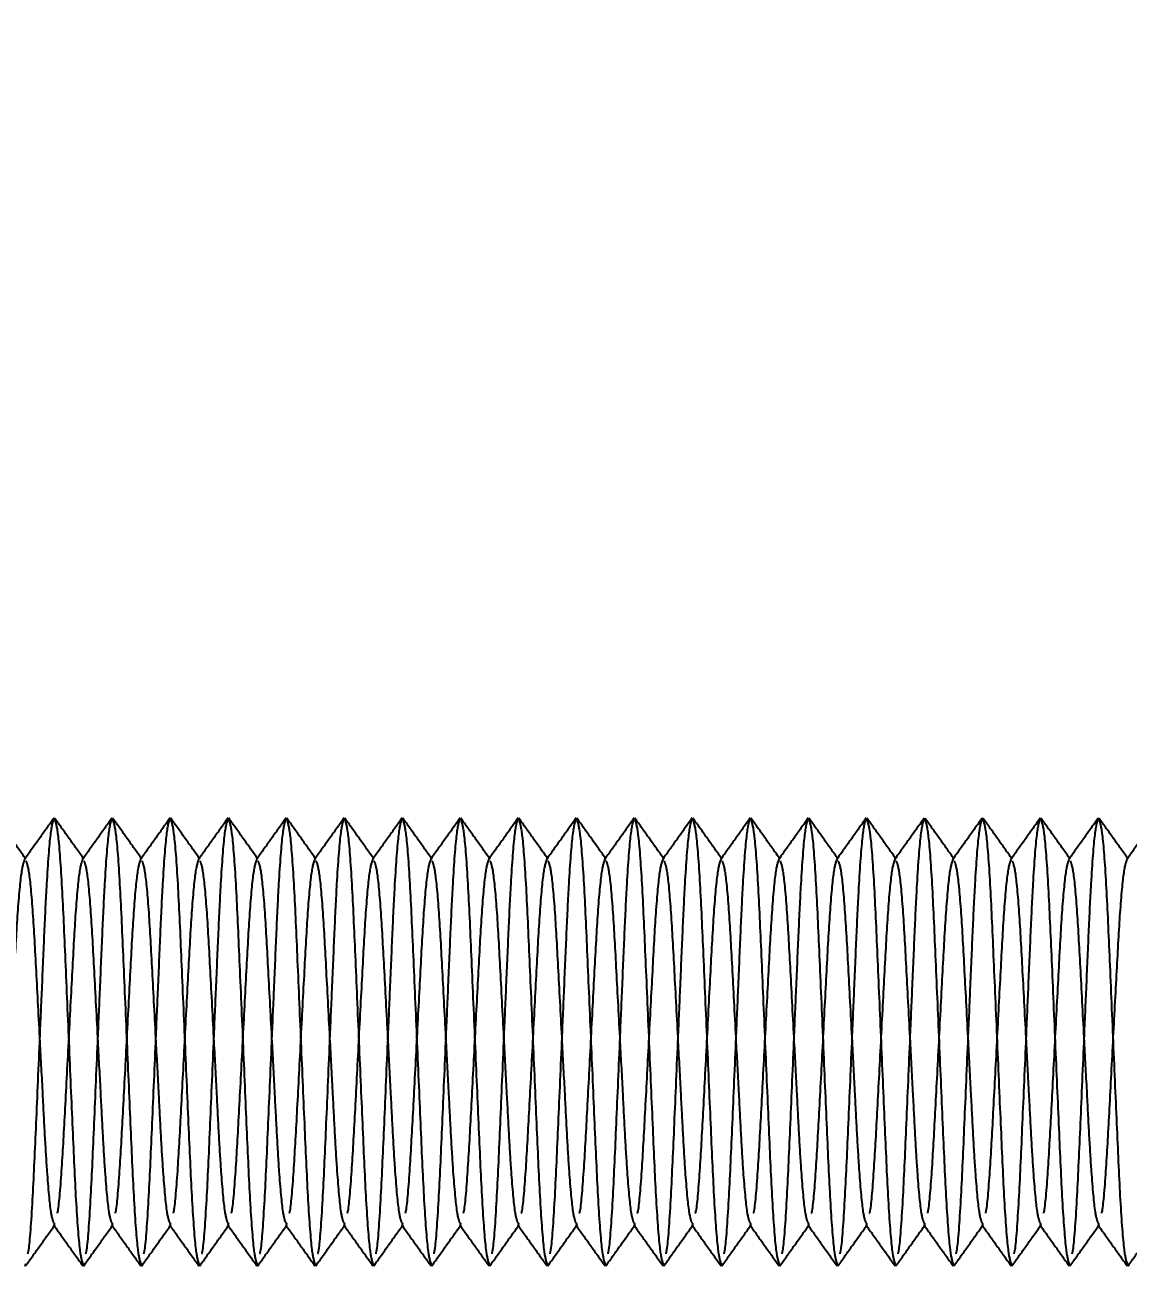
# Model space of a CAD drawing. Header units: metres. Extents: x 0 to 21025, y 0 to 14850.
# Drawn here: x 2882.08 to 2920.12, y 6325.14 to 6367.93 of the extents above; entities that cross this region are included whole.
import ezdxf

# ---------------------------------------------------------------- set-up
doc = ezdxf.new("R2010")
doc.units = ezdxf.units.M
doc.header["$LTSCALE"] = 25
doc.linetypes.add('HIDDEN2', pattern=[4.7625, 3.175, -1.5875])
doc.layers.add('18_COTAS', color=7, linetype='Continuous')
doc.layers.add('ST1', color=7, linetype='HIDDEN2')
doc.styles.add('ROMANS', font='ROMANS.SHX')
doc.dimstyles.new('25___1-25', dxfattribs={"dimscale": 25, "dimtxt": 2.5, "dimasz": 2, "dimexe": 1.5, "dimexo": 1, "dimgap": 0.5, "dimtad": 1, "dimzin": 12, "dimtxsty": 'ROMANS', "dimcen": 0, "dimclrd": 256, "dimclre": 256, "dimclrt": 3, "dimazin": 3, "dimtfac": 1, "dimtmove": 0, "dimatfit": 0, "dimfxl": 1, "dimlwd": -1, "dimlwe": -1, "dimarcsym": 0})

# ---------------------------------------------------------------- blocks, each defined once
blk = doc.blocks.new('*D49')
at = {"layer": '18_COTAS', "transparency": 16777216}
for p, q in [((2751.773, 6357.865), (2751.773, 7037.945)), ((5720.748, 6357.865), (5720.748, 7037.945)), ((2801.773, 7000.445), (5670.748, 7000.445))]:
    blk.add_line(p, q, dxfattribs=at)
for points in [[(2801.773, 7008.778), (2801.773, 6992.112), (2751.773, 7000.445)], [(5670.748, 7008.778), (5670.748, 6992.112), (5720.748, 7000.445)]]:
    blk.add_solid(points, dxfattribs=at)
at = {"layer": 'Defpoints', "color": 0, "transparency": 16777216}
for p in [(5720.748, 7000.445), (2751.773, 6332.865), (5720.748, 6332.865)]:
    blk.add_point(p, dxfattribs=at)
at = {"layer": '18_COTAS', "color": 3, "transparency": 16777216, "insert": (4236.26, 7050.147), "char_height": 62.5, "attachment_point": 5, "style": 'ROMANS'}
blk.add_mtext('2968,98', dxfattribs=at)

msp = doc.modelspace()

# ---------------------------------------------------------------- linework, layer by layer
at = {"layer": 'ST1'}
for p, q in [((2883.099, 6326.544), (2883.119, 6326.623)), ((2885.099, 6326.544), (2885.119, 6326.623)), ((2887.099, 6326.544), (2887.119, 6326.623)), ((2889.099, 6326.544), (2889.119, 6326.623)), ((2891.099, 6326.544), (2891.119, 6326.623)), ((2893.099, 6326.544), (2893.119, 6326.623)), ((2895.099, 6326.544), (2895.119, 6326.623)), ((2897.099, 6326.544), (2897.119, 6326.623)), ((2899.099, 6326.544), (2899.119, 6326.623)), ((2901.099, 6326.544), (2901.119, 6326.623)), ((2903.099, 6326.544), (2903.119, 6326.623)), ((2905.099, 6326.544), (2905.119, 6326.623)), ((2907.099, 6326.544), (2907.119, 6326.623)), ((2909.099, 6326.544), (2909.119, 6326.623)), ((2911.099, 6326.544), (2911.119, 6326.623)), ((2913.099, 6326.544), (2913.119, 6326.623)), ((2915.099, 6326.544), (2915.119, 6326.623)), ((2917.099, 6326.544), (2917.119, 6326.623)), ((2919.099, 6326.544), (2919.119, 6326.623)), ((2882.099, 6325.138), (2882.117, 6325.226)), ((2884.099, 6325.138), (2884.117, 6325.226)), ((2886.099, 6325.138), (2886.117, 6325.226)), ((2888.099, 6325.138), (2888.117, 6325.226)), ((2890.099, 6325.138), (2890.117, 6325.226)), ((2892.099, 6325.138), (2892.117, 6325.226)), ((2894.099, 6325.138), (2894.117, 6325.226)), ((2896.099, 6325.138), (2896.117, 6325.226)), ((2898.099, 6325.138), (2898.117, 6325.226)), ((2900.099, 6325.138), (2900.117, 6325.226)), ((2902.099, 6325.138), (2902.117, 6325.226)), ((2904.099, 6325.138), (2904.117, 6325.226)), ((2906.099, 6325.138), (2906.117, 6325.226)), ((2908.099, 6325.138), (2908.117, 6325.226)), ((2910.099, 6325.138), (2910.117, 6325.226)), ((2912.099, 6325.138), (2912.117, 6325.226)), ((2914.099, 6325.138), (2914.117, 6325.226)), ((2916.099, 6325.138), (2916.117, 6325.226)), ((2918.099, 6325.138), (2918.117, 6325.226)), ((2920.099, 6325.138), (2920.117, 6325.226))]:
    msp.add_line(p, q, dxfattribs=at)
for points, knots in [([(2882.118, 6339.173), (2881.951, 6339.408), (2881.616, 6339.877), (2881.282, 6340.347), (2881.115, 6340.581)], [0, 0, 0, 0, 0.499937, 1, 1, 1, 1]), ([(2883.089, 6340.588), (2882.922, 6340.354), (2882.588, 6339.884), (2882.253, 6339.415), (2882.086, 6339.181)], [0, 0, 0, 0, 0.500035, 1, 1, 1, 1]), ([(2882.19, 6325.569), (2882.2, 6325.61), (2882.252, 6325.815), (2882.356, 6327.312), (2882.468, 6329.816), (2882.581, 6332.465), (2882.682, 6334.789), (2882.762, 6336.684), (2882.855, 6338.626), (2882.978, 6340.247), (2883.059, 6340.479), (2883.099, 6340.593)], [0, 0, 0, 0, 0.035067, 0.175217, 0.309833, 0.448769, 0.532422, 0.628103, 0.72328, 0.863429, 1, 1, 1, 1]), ([(2884.118, 6339.173), (2883.951, 6339.408), (2883.616, 6339.877), (2883.282, 6340.347), (2883.115, 6340.581)], [0, 0, 0, 0, 0.499937, 1, 1, 1, 1]), ([(2883.116, 6340.511), (2883.15, 6340.408), (2883.226, 6340.181), (2883.356, 6338.455), (2883.468, 6335.903), (2883.599, 6332.865), (2883.729, 6329.827), (2883.842, 6327.276), (2883.972, 6325.551), (2884.047, 6325.325), (2884.081, 6325.222)], [0, 0, 0, 0, 0.110571, 0.242596, 0.369408, 0.50029, 0.631172, 0.757984, 0.890008, 1, 1, 1, 1]), ([(2885.089, 6340.588), (2884.922, 6340.354), (2884.588, 6339.884), (2884.253, 6339.415), (2884.086, 6339.181)], [0, 0, 0, 0, 0.5000352, 1, 1, 1, 1]), ([(2884.19, 6325.569), (2884.2, 6325.61), (2884.252, 6325.815), (2884.356, 6327.312), (2884.468, 6329.816), (2884.581, 6332.465), (2884.682, 6334.789), (2884.762, 6336.684), (2884.855, 6338.626), (2884.978, 6340.247), (2885.059, 6340.479), (2885.099, 6340.593)], [0, 0, 0, 0, 0.035067, 0.175217, 0.309833, 0.448769, 0.532422, 0.628103, 0.72328, 0.863429, 1, 1, 1, 1]), ([(2886.118, 6339.173), (2885.951, 6339.408), (2885.616, 6339.877), (2885.282, 6340.347), (2885.115, 6340.581)], [0, 0, 0, 0, 0.499937, 1, 1, 1, 1]), ([(2885.116, 6340.511), (2885.15, 6340.408), (2885.226, 6340.181), (2885.356, 6338.455), (2885.468, 6335.903), (2885.599, 6332.865), (2885.729, 6329.827), (2885.842, 6327.276), (2885.972, 6325.551), (2886.047, 6325.325), (2886.081, 6325.222)], [0, 0, 0, 0, 0.110571, 0.242596, 0.369408, 0.50029, 0.631172, 0.757984, 0.890008, 1, 1, 1, 1]), ([(2887.089, 6340.588), (2886.922, 6340.354), (2886.588, 6339.884), (2886.253, 6339.415), (2886.086, 6339.181)], [0, 0, 0, 0, 0.5000352, 1, 1, 1, 1]), ([(2886.19, 6325.569), (2886.2, 6325.61), (2886.252, 6325.815), (2886.356, 6327.312), (2886.468, 6329.816), (2886.581, 6332.465), (2886.682, 6334.789), (2886.762, 6336.684), (2886.855, 6338.626), (2886.978, 6340.247), (2887.059, 6340.479), (2887.099, 6340.593)], [0, 0, 0, 0, 0.035067, 0.175217, 0.309833, 0.448769, 0.532422, 0.628103, 0.72328, 0.863429, 1, 1, 1, 1]), ([(2888.118, 6339.173), (2887.951, 6339.408), (2887.616, 6339.877), (2887.282, 6340.347), (2887.115, 6340.581)], [0, 0, 0, 0, 0.499937, 1, 1, 1, 1]), ([(2887.116, 6340.511), (2887.15, 6340.408), (2887.226, 6340.181), (2887.356, 6338.455), (2887.468, 6335.903), (2887.599, 6332.865), (2887.729, 6329.827), (2887.842, 6327.276), (2887.972, 6325.551), (2888.047, 6325.325), (2888.081, 6325.222)], [0, 0, 0, 0, 0.110571, 0.242596, 0.369408, 0.50029, 0.631172, 0.757984, 0.890008, 1, 1, 1, 1]), ([(2889.089, 6340.588), (2888.922, 6340.354), (2888.588, 6339.884), (2888.253, 6339.415), (2888.086, 6339.181)], [0, 0, 0, 0, 0.500035, 1, 1, 1, 1]), ([(2888.19, 6325.569), (2888.2, 6325.61), (2888.252, 6325.815), (2888.356, 6327.312), (2888.468, 6329.816), (2888.581, 6332.465), (2888.682, 6334.789), (2888.762, 6336.684), (2888.855, 6338.626), (2888.978, 6340.247), (2889.059, 6340.479), (2889.099, 6340.593)], [0, 0, 0, 0, 0.035067, 0.175217, 0.309833, 0.448769, 0.532422, 0.628103, 0.72328, 0.863429, 1, 1, 1, 1]), ([(2890.118, 6339.173), (2889.951, 6339.408), (2889.616, 6339.877), (2889.282, 6340.347), (2889.115, 6340.581)], [0, 0, 0, 0, 0.499937, 1, 1, 1, 1]), ([(2889.116, 6340.511), (2889.15, 6340.408), (2889.226, 6340.181), (2889.356, 6338.455), (2889.468, 6335.903), (2889.599, 6332.865), (2889.729, 6329.827), (2889.842, 6327.276), (2889.972, 6325.551), (2890.047, 6325.325), (2890.081, 6325.222)], [0, 0, 0, 0, 0.110571, 0.242596, 0.369408, 0.50029, 0.631172, 0.757984, 0.890008, 1, 1, 1, 1]), ([(2891.089, 6340.588), (2890.922, 6340.354), (2890.588, 6339.884), (2890.253, 6339.415), (2890.086, 6339.181)], [0, 0, 0, 0, 0.5000352, 1, 1, 1, 1]), ([(2890.19, 6325.569), (2890.2, 6325.61), (2890.252, 6325.815), (2890.356, 6327.312), (2890.468, 6329.816), (2890.581, 6332.465), (2890.682, 6334.789), (2890.762, 6336.684), (2890.855, 6338.626), (2890.978, 6340.247), (2891.059, 6340.479), (2891.099, 6340.593)], [0, 0, 0, 0, 0.035067, 0.175217, 0.309833, 0.448769, 0.532422, 0.628103, 0.72328, 0.863429, 1, 1, 1, 1]), ([(2892.118, 6339.173), (2891.951, 6339.408), (2891.616, 6339.877), (2891.282, 6340.347), (2891.115, 6340.581)], [0, 0, 0, 0, 0.499937, 1, 1, 1, 1]), ([(2891.116, 6340.511), (2891.15, 6340.408), (2891.226, 6340.181), (2891.356, 6338.455), (2891.468, 6335.903), (2891.599, 6332.865), (2891.729, 6329.827), (2891.842, 6327.276), (2891.972, 6325.551), (2892.047, 6325.325), (2892.081, 6325.222)], [0, 0, 0, 0, 0.110571, 0.242596, 0.369408, 0.50029, 0.631172, 0.757984, 0.890008, 1, 1, 1, 1]), ([(2893.089, 6340.588), (2892.922, 6340.354), (2892.588, 6339.884), (2892.253, 6339.415), (2892.086, 6339.181)], [0, 0, 0, 0, 0.500035, 1, 1, 1, 1]), ([(2892.19, 6325.569), (2892.2, 6325.61), (2892.252, 6325.815), (2892.356, 6327.312), (2892.468, 6329.816), (2892.581, 6332.465), (2892.682, 6334.789), (2892.762, 6336.684), (2892.855, 6338.626), (2892.978, 6340.247), (2893.059, 6340.479), (2893.099, 6340.593)], [0, 0, 0, 0, 0.035067, 0.175217, 0.309833, 0.448769, 0.532422, 0.628103, 0.72328, 0.863429, 1, 1, 1, 1]), ([(2894.118, 6339.173), (2893.951, 6339.408), (2893.616, 6339.877), (2893.282, 6340.347), (2893.115, 6340.581)], [0, 0, 0, 0, 0.499937, 1, 1, 1, 1]), ([(2893.116, 6340.511), (2893.15, 6340.408), (2893.226, 6340.181), (2893.356, 6338.455), (2893.468, 6335.903), (2893.599, 6332.865), (2893.729, 6329.827), (2893.842, 6327.276), (2893.972, 6325.551), (2894.047, 6325.325), (2894.081, 6325.222)], [0, 0, 0, 0, 0.110571, 0.242596, 0.369408, 0.50029, 0.631172, 0.757984, 0.890008, 1, 1, 1, 1]), ([(2895.089, 6340.588), (2894.922, 6340.354), (2894.588, 6339.884), (2894.253, 6339.415), (2894.086, 6339.181)], [0, 0, 0, 0, 0.500035, 1, 1, 1, 1]), ([(2894.19, 6325.569), (2894.2, 6325.61), (2894.252, 6325.815), (2894.356, 6327.312), (2894.468, 6329.816), (2894.581, 6332.465), (2894.682, 6334.789), (2894.762, 6336.684), (2894.855, 6338.626), (2894.978, 6340.247), (2895.059, 6340.479), (2895.099, 6340.593)], [0, 0, 0, 0, 0.035067, 0.175217, 0.309833, 0.448769, 0.532422, 0.628103, 0.72328, 0.863429, 1, 1, 1, 1]), ([(2896.118, 6339.173), (2895.951, 6339.408), (2895.616, 6339.877), (2895.282, 6340.347), (2895.115, 6340.581)], [0, 0, 0, 0, 0.499937, 1, 1, 1, 1]), ([(2895.116, 6340.511), (2895.15, 6340.408), (2895.226, 6340.181), (2895.356, 6338.455), (2895.468, 6335.903), (2895.599, 6332.865), (2895.729, 6329.827), (2895.842, 6327.276), (2895.972, 6325.551), (2896.047, 6325.325), (2896.081, 6325.222)], [0, 0, 0, 0, 0.110571, 0.242596, 0.369408, 0.50029, 0.631172, 0.757984, 0.890008, 1, 1, 1, 1]), ([(2897.089, 6340.588), (2896.922, 6340.354), (2896.588, 6339.884), (2896.253, 6339.415), (2896.086, 6339.181)], [0, 0, 0, 0, 0.5000352, 1, 1, 1, 1]), ([(2896.19, 6325.569), (2896.2, 6325.61), (2896.252, 6325.815), (2896.356, 6327.312), (2896.468, 6329.816), (2896.581, 6332.465), (2896.682, 6334.789), (2896.762, 6336.684), (2896.855, 6338.626), (2896.978, 6340.247), (2897.059, 6340.479), (2897.099, 6340.593)], [0, 0, 0, 0, 0.035067, 0.175217, 0.309833, 0.448769, 0.532422, 0.628103, 0.72328, 0.863429, 1, 1, 1, 1]), ([(2898.118, 6339.173), (2897.951, 6339.408), (2897.616, 6339.877), (2897.282, 6340.347), (2897.115, 6340.581)], [0, 0, 0, 0, 0.4999369, 1, 1, 1, 1]), ([(2897.116, 6340.511), (2897.15, 6340.408), (2897.226, 6340.181), (2897.356, 6338.455), (2897.468, 6335.903), (2897.599, 6332.865), (2897.729, 6329.827), (2897.842, 6327.276), (2897.972, 6325.551), (2898.047, 6325.325), (2898.081, 6325.222)], [0, 0, 0, 0, 0.110571, 0.242596, 0.369408, 0.50029, 0.631172, 0.757984, 0.890008, 1, 1, 1, 1]), ([(2899.089, 6340.588), (2898.922, 6340.354), (2898.588, 6339.884), (2898.253, 6339.415), (2898.086, 6339.181)], [0, 0, 0, 0, 0.500035, 1, 1, 1, 1]), ([(2898.19, 6325.569), (2898.2, 6325.61), (2898.252, 6325.815), (2898.356, 6327.312), (2898.468, 6329.816), (2898.581, 6332.465), (2898.682, 6334.789), (2898.762, 6336.684), (2898.855, 6338.626), (2898.978, 6340.247), (2899.059, 6340.479), (2899.099, 6340.593)], [0, 0, 0, 0, 0.035067, 0.175217, 0.309833, 0.448769, 0.532422, 0.628103, 0.72328, 0.863429, 1, 1, 1, 1]), ([(2900.118, 6339.173), (2899.951, 6339.408), (2899.616, 6339.877), (2899.282, 6340.347), (2899.115, 6340.581)], [0, 0, 0, 0, 0.499937, 1, 1, 1, 1]), ([(2899.116, 6340.511), (2899.15, 6340.408), (2899.226, 6340.181), (2899.356, 6338.455), (2899.468, 6335.903), (2899.599, 6332.865), (2899.729, 6329.827), (2899.842, 6327.276), (2899.972, 6325.551), (2900.047, 6325.325), (2900.081, 6325.222)], [0, 0, 0, 0, 0.110571, 0.242596, 0.369408, 0.50029, 0.631172, 0.757984, 0.890008, 1, 1, 1, 1]), ([(2901.089, 6340.588), (2900.922, 6340.354), (2900.588, 6339.884), (2900.253, 6339.415), (2900.086, 6339.181)], [0, 0, 0, 0, 0.500035, 1, 1, 1, 1]), ([(2900.19, 6325.569), (2900.2, 6325.61), (2900.252, 6325.815), (2900.356, 6327.312), (2900.468, 6329.816), (2900.581, 6332.465), (2900.682, 6334.789), (2900.762, 6336.684), (2900.855, 6338.626), (2900.978, 6340.247), (2901.059, 6340.479), (2901.099, 6340.593)], [0, 0, 0, 0, 0.035067, 0.175217, 0.309833, 0.448769, 0.532422, 0.628103, 0.72328, 0.863429, 1, 1, 1, 1]), ([(2902.118, 6339.173), (2901.951, 6339.408), (2901.616, 6339.877), (2901.282, 6340.347), (2901.115, 6340.581)], [0, 0, 0, 0, 0.4999369, 1, 1, 1, 1]), ([(2901.116, 6340.511), (2901.15, 6340.408), (2901.226, 6340.181), (2901.356, 6338.455), (2901.468, 6335.903), (2901.599, 6332.865), (2901.729, 6329.827), (2901.842, 6327.276), (2901.972, 6325.551), (2902.047, 6325.325), (2902.081, 6325.222)], [0, 0, 0, 0, 0.110571, 0.242596, 0.369408, 0.50029, 0.631172, 0.757984, 0.890008, 1, 1, 1, 1]), ([(2903.089, 6340.588), (2902.922, 6340.354), (2902.588, 6339.884), (2902.253, 6339.415), (2902.086, 6339.181)], [0, 0, 0, 0, 0.5000352, 1, 1, 1, 1]), ([(2902.19, 6325.569), (2902.2, 6325.61), (2902.252, 6325.815), (2902.356, 6327.312), (2902.468, 6329.816), (2902.581, 6332.465), (2902.682, 6334.789), (2902.762, 6336.684), (2902.855, 6338.626), (2902.978, 6340.247), (2903.059, 6340.479), (2903.099, 6340.593)], [0, 0, 0, 0, 0.035067, 0.175217, 0.309833, 0.448769, 0.532422, 0.628103, 0.72328, 0.863429, 1, 1, 1, 1]), ([(2904.118, 6339.173), (2903.951, 6339.408), (2903.616, 6339.877), (2903.282, 6340.347), (2903.115, 6340.581)], [0, 0, 0, 0, 0.499937, 1, 1, 1, 1]), ([(2903.116, 6340.511), (2903.15, 6340.408), (2903.226, 6340.181), (2903.356, 6338.455), (2903.468, 6335.903), (2903.599, 6332.865), (2903.729, 6329.827), (2903.842, 6327.276), (2903.972, 6325.551), (2904.047, 6325.325), (2904.081, 6325.222)], [0, 0, 0, 0, 0.110571, 0.242596, 0.369408, 0.50029, 0.631172, 0.757984, 0.890008, 1, 1, 1, 1]), ([(2905.089, 6340.588), (2904.922, 6340.354), (2904.588, 6339.884), (2904.253, 6339.415), (2904.086, 6339.181)], [0, 0, 0, 0, 0.500035, 1, 1, 1, 1]), ([(2904.19, 6325.569), (2904.2, 6325.61), (2904.252, 6325.815), (2904.356, 6327.312), (2904.468, 6329.816), (2904.581, 6332.465), (2904.682, 6334.789), (2904.762, 6336.684), (2904.855, 6338.626), (2904.978, 6340.247), (2905.059, 6340.479), (2905.099, 6340.593)], [0, 0, 0, 0, 0.035067, 0.175217, 0.309833, 0.448769, 0.532422, 0.628103, 0.72328, 0.863429, 1, 1, 1, 1]), ([(2906.118, 6339.173), (2905.951, 6339.408), (2905.616, 6339.877), (2905.282, 6340.347), (2905.115, 6340.581)], [0, 0, 0, 0, 0.4999369, 1, 1, 1, 1]), ([(2905.116, 6340.511), (2905.15, 6340.408), (2905.226, 6340.181), (2905.356, 6338.455), (2905.468, 6335.903), (2905.599, 6332.865), (2905.729, 6329.827), (2905.842, 6327.276), (2905.972, 6325.551), (2906.047, 6325.325), (2906.081, 6325.222)], [0, 0, 0, 0, 0.110571, 0.242596, 0.369408, 0.50029, 0.631172, 0.757984, 0.890008, 1, 1, 1, 1]), ([(2907.089, 6340.588), (2906.922, 6340.354), (2906.588, 6339.884), (2906.253, 6339.415), (2906.086, 6339.181)], [0, 0, 0, 0, 0.500035, 1, 1, 1, 1]), ([(2906.19, 6325.569), (2906.2, 6325.61), (2906.252, 6325.815), (2906.356, 6327.312), (2906.468, 6329.816), (2906.581, 6332.465), (2906.682, 6334.789), (2906.762, 6336.684), (2906.855, 6338.626), (2906.978, 6340.247), (2907.059, 6340.479), (2907.099, 6340.593)], [0, 0, 0, 0, 0.035067, 0.175217, 0.309833, 0.448769, 0.532422, 0.628103, 0.72328, 0.863429, 1, 1, 1, 1]), ([(2908.118, 6339.173), (2907.951, 6339.408), (2907.616, 6339.877), (2907.282, 6340.347), (2907.115, 6340.581)], [0, 0, 0, 0, 0.499937, 1, 1, 1, 1]), ([(2907.116, 6340.511), (2907.15, 6340.408), (2907.226, 6340.181), (2907.356, 6338.455), (2907.468, 6335.903), (2907.599, 6332.865), (2907.729, 6329.827), (2907.842, 6327.276), (2907.972, 6325.551), (2908.047, 6325.325), (2908.081, 6325.222)], [0, 0, 0, 0, 0.110571, 0.242596, 0.369408, 0.50029, 0.631172, 0.757984, 0.890008, 1, 1, 1, 1]), ([(2909.089, 6340.588), (2908.922, 6340.354), (2908.588, 6339.884), (2908.253, 6339.415), (2908.086, 6339.181)], [0, 0, 0, 0, 0.500035, 1, 1, 1, 1]), ([(2908.19, 6325.569), (2908.2, 6325.61), (2908.252, 6325.815), (2908.356, 6327.312), (2908.468, 6329.816), (2908.581, 6332.465), (2908.682, 6334.789), (2908.762, 6336.684), (2908.855, 6338.626), (2908.978, 6340.247), (2909.059, 6340.479), (2909.099, 6340.593)], [0, 0, 0, 0, 0.035067, 0.175217, 0.309833, 0.448769, 0.532422, 0.628103, 0.72328, 0.863429, 1, 1, 1, 1]), ([(2910.118, 6339.173), (2909.951, 6339.408), (2909.616, 6339.877), (2909.282, 6340.347), (2909.115, 6340.581)], [0, 0, 0, 0, 0.499937, 1, 1, 1, 1]), ([(2909.116, 6340.511), (2909.15, 6340.408), (2909.226, 6340.181), (2909.356, 6338.455), (2909.468, 6335.903), (2909.599, 6332.865), (2909.729, 6329.827), (2909.842, 6327.276), (2909.972, 6325.551), (2910.047, 6325.325), (2910.081, 6325.222)], [0, 0, 0, 0, 0.110571, 0.242596, 0.369408, 0.50029, 0.631172, 0.757984, 0.890008, 1, 1, 1, 1]), ([(2911.089, 6340.588), (2910.922, 6340.354), (2910.588, 6339.884), (2910.253, 6339.415), (2910.086, 6339.181)], [0, 0, 0, 0, 0.500035, 1, 1, 1, 1]), ([(2910.19, 6325.569), (2910.2, 6325.61), (2910.252, 6325.815), (2910.356, 6327.312), (2910.468, 6329.816), (2910.581, 6332.465), (2910.682, 6334.789), (2910.762, 6336.684), (2910.855, 6338.626), (2910.978, 6340.247), (2911.059, 6340.479), (2911.099, 6340.593)], [0, 0, 0, 0, 0.035067, 0.175217, 0.309833, 0.448769, 0.532422, 0.628103, 0.72328, 0.863429, 1, 1, 1, 1]), ([(2912.118, 6339.173), (2911.951, 6339.408), (2911.616, 6339.877), (2911.282, 6340.347), (2911.115, 6340.581)], [0, 0, 0, 0, 0.499937, 1, 1, 1, 1]), ([(2911.116, 6340.511), (2911.15, 6340.408), (2911.226, 6340.181), (2911.356, 6338.455), (2911.468, 6335.903), (2911.599, 6332.865), (2911.729, 6329.827), (2911.842, 6327.276), (2911.972, 6325.551), (2912.047, 6325.325), (2912.081, 6325.222)], [0, 0, 0, 0, 0.110571, 0.242596, 0.369408, 0.50029, 0.631172, 0.757984, 0.890008, 1, 1, 1, 1]), ([(2913.089, 6340.588), (2912.922, 6340.354), (2912.588, 6339.884), (2912.253, 6339.415), (2912.086, 6339.181)], [0, 0, 0, 0, 0.500035, 1, 1, 1, 1]), ([(2912.19, 6325.569), (2912.2, 6325.61), (2912.252, 6325.815), (2912.356, 6327.312), (2912.468, 6329.816), (2912.581, 6332.465), (2912.682, 6334.789), (2912.762, 6336.684), (2912.855, 6338.626), (2912.978, 6340.247), (2913.059, 6340.479), (2913.099, 6340.593)], [0, 0, 0, 0, 0.035067, 0.175217, 0.309833, 0.448769, 0.532422, 0.628103, 0.72328, 0.863429, 1, 1, 1, 1]), ([(2914.118, 6339.173), (2913.951, 6339.408), (2913.616, 6339.877), (2913.282, 6340.347), (2913.115, 6340.581)], [0, 0, 0, 0, 0.499937, 1, 1, 1, 1]), ([(2913.116, 6340.511), (2913.15, 6340.408), (2913.226, 6340.181), (2913.356, 6338.455), (2913.468, 6335.903), (2913.599, 6332.865), (2913.729, 6329.827), (2913.842, 6327.276), (2913.972, 6325.551), (2914.047, 6325.325), (2914.081, 6325.222)], [0, 0, 0, 0, 0.110571, 0.242596, 0.369408, 0.50029, 0.631172, 0.757984, 0.890008, 1, 1, 1, 1]), ([(2915.089, 6340.588), (2914.922, 6340.354), (2914.588, 6339.884), (2914.253, 6339.415), (2914.086, 6339.181)], [0, 0, 0, 0, 0.500035, 1, 1, 1, 1]), ([(2914.19, 6325.569), (2914.2, 6325.61), (2914.252, 6325.815), (2914.356, 6327.312), (2914.468, 6329.816), (2914.581, 6332.465), (2914.682, 6334.789), (2914.762, 6336.684), (2914.855, 6338.626), (2914.978, 6340.247), (2915.059, 6340.479), (2915.099, 6340.593)], [0, 0, 0, 0, 0.035067, 0.175217, 0.309833, 0.448769, 0.532422, 0.628103, 0.72328, 0.863429, 1, 1, 1, 1]), ([(2916.118, 6339.173), (2915.951, 6339.408), (2915.616, 6339.877), (2915.282, 6340.347), (2915.115, 6340.581)], [0, 0, 0, 0, 0.4999369, 1, 1, 1, 1]), ([(2915.116, 6340.511), (2915.15, 6340.408), (2915.226, 6340.181), (2915.356, 6338.455), (2915.468, 6335.903), (2915.599, 6332.865), (2915.729, 6329.827), (2915.842, 6327.276), (2915.972, 6325.551), (2916.047, 6325.325), (2916.081, 6325.222)], [0, 0, 0, 0, 0.110571, 0.242596, 0.369408, 0.50029, 0.631172, 0.757984, 0.890008, 1, 1, 1, 1]), ([(2917.089, 6340.588), (2916.922, 6340.354), (2916.588, 6339.884), (2916.253, 6339.415), (2916.086, 6339.181)], [0, 0, 0, 0, 0.500035, 1, 1, 1, 1]), ([(2916.19, 6325.569), (2916.2, 6325.61), (2916.252, 6325.815), (2916.356, 6327.312), (2916.468, 6329.816), (2916.581, 6332.465), (2916.682, 6334.789), (2916.762, 6336.684), (2916.855, 6338.626), (2916.978, 6340.247), (2917.059, 6340.479), (2917.099, 6340.593)], [0, 0, 0, 0, 0.035067, 0.175217, 0.309833, 0.448769, 0.532422, 0.628103, 0.72328, 0.863429, 1, 1, 1, 1]), ([(2918.118, 6339.173), (2917.951, 6339.408), (2917.616, 6339.877), (2917.282, 6340.347), (2917.115, 6340.581)], [0, 0, 0, 0, 0.4999369, 1, 1, 1, 1]), ([(2917.116, 6340.511), (2917.15, 6340.408), (2917.226, 6340.181), (2917.356, 6338.455), (2917.468, 6335.903), (2917.599, 6332.865), (2917.729, 6329.827), (2917.842, 6327.276), (2917.972, 6325.551), (2918.047, 6325.325), (2918.081, 6325.222)], [0, 0, 0, 0, 0.110571, 0.242596, 0.369408, 0.50029, 0.631172, 0.757984, 0.890008, 1, 1, 1, 1]), ([(2919.089, 6340.588), (2918.922, 6340.354), (2918.588, 6339.884), (2918.253, 6339.415), (2918.086, 6339.181)], [0, 0, 0, 0, 0.500035, 1, 1, 1, 1]), ([(2918.19, 6325.569), (2918.2, 6325.61), (2918.252, 6325.815), (2918.356, 6327.312), (2918.468, 6329.816), (2918.581, 6332.465), (2918.682, 6334.789), (2918.762, 6336.684), (2918.855, 6338.626), (2918.978, 6340.247), (2919.059, 6340.479), (2919.099, 6340.593)], [0, 0, 0, 0, 0.035067, 0.175217, 0.309833, 0.448769, 0.532422, 0.628103, 0.72328, 0.863429, 1, 1, 1, 1]), ([(2920.118, 6339.173), (2919.951, 6339.408), (2919.616, 6339.877), (2919.282, 6340.347), (2919.115, 6340.581)], [0, 0, 0, 0, 0.499937, 1, 1, 1, 1]), ([(2919.116, 6340.511), (2919.15, 6340.408), (2919.226, 6340.181), (2919.356, 6338.455), (2919.468, 6335.903), (2919.599, 6332.865), (2919.729, 6329.827), (2919.842, 6327.276), (2919.972, 6325.551), (2920.047, 6325.325), (2920.081, 6325.222)], [0, 0, 0, 0, 0.110571, 0.242596, 0.369408, 0.50029, 0.631172, 0.757984, 0.890008, 1, 1, 1, 1]), ([(2921.089, 6340.588), (2920.922, 6340.354), (2920.588, 6339.884), (2920.253, 6339.415), (2920.086, 6339.181)], [0, 0, 0, 0, 0.500035, 1, 1, 1, 1]), ([(2881.207, 6326.962), (2881.211, 6326.979), (2881.258, 6327.144), (2881.356, 6328.334), (2881.468, 6330.369), (2881.599, 6332.869), (2881.729, 6335.348), (2881.842, 6337.442), (2881.978, 6338.903), (2882.059, 6339.093), (2882.099, 6339.187)], [0, 0, 0, 0, 0.016472, 0.159469, 0.29681, 0.438567, 0.580323, 0.717664, 0.860661, 1, 1, 1, 1]), ([(2883.207, 6326.962), (2883.211, 6326.979), (2883.258, 6327.144), (2883.356, 6328.334), (2883.468, 6330.369), (2883.599, 6332.869), (2883.729, 6335.348), (2883.842, 6337.442), (2883.978, 6338.903), (2884.059, 6339.093), (2884.099, 6339.187)], [0, 0, 0, 0, 0.016472, 0.159469, 0.29681, 0.438567, 0.580323, 0.717664, 0.860661, 1, 1, 1, 1]), ([(2885.207, 6326.962), (2885.211, 6326.979), (2885.258, 6327.144), (2885.356, 6328.334), (2885.468, 6330.369), (2885.599, 6332.869), (2885.729, 6335.348), (2885.842, 6337.442), (2885.978, 6338.903), (2886.059, 6339.093), (2886.099, 6339.187)], [0, 0, 0, 0, 0.016472, 0.159469, 0.29681, 0.438567, 0.580323, 0.717664, 0.860661, 1, 1, 1, 1]), ([(2887.207, 6326.962), (2887.211, 6326.979), (2887.258, 6327.144), (2887.356, 6328.334), (2887.468, 6330.369), (2887.599, 6332.869), (2887.729, 6335.348), (2887.842, 6337.442), (2887.978, 6338.903), (2888.059, 6339.093), (2888.099, 6339.187)], [0, 0, 0, 0, 0.016472, 0.159469, 0.29681, 0.438567, 0.580323, 0.717664, 0.860661, 1, 1, 1, 1]), ([(2889.207, 6326.962), (2889.211, 6326.979), (2889.258, 6327.144), (2889.356, 6328.334), (2889.468, 6330.369), (2889.599, 6332.869), (2889.729, 6335.348), (2889.842, 6337.442), (2889.978, 6338.903), (2890.059, 6339.093), (2890.099, 6339.187)], [0, 0, 0, 0, 0.016472, 0.159469, 0.29681, 0.438567, 0.580323, 0.717664, 0.860661, 1, 1, 1, 1]), ([(2891.207, 6326.962), (2891.211, 6326.979), (2891.258, 6327.144), (2891.356, 6328.334), (2891.468, 6330.369), (2891.599, 6332.869), (2891.729, 6335.348), (2891.842, 6337.442), (2891.978, 6338.903), (2892.059, 6339.093), (2892.099, 6339.187)], [0, 0, 0, 0, 0.016472, 0.159469, 0.29681, 0.438567, 0.580323, 0.717664, 0.860661, 1, 1, 1, 1]), ([(2893.207, 6326.962), (2893.211, 6326.979), (2893.258, 6327.144), (2893.356, 6328.334), (2893.468, 6330.369), (2893.599, 6332.869), (2893.729, 6335.348), (2893.842, 6337.442), (2893.978, 6338.903), (2894.059, 6339.093), (2894.099, 6339.187)], [0, 0, 0, 0, 0.016472, 0.159469, 0.29681, 0.438567, 0.580323, 0.717664, 0.860661, 1, 1, 1, 1]), ([(2895.207, 6326.962), (2895.211, 6326.979), (2895.258, 6327.144), (2895.356, 6328.334), (2895.468, 6330.369), (2895.599, 6332.869), (2895.729, 6335.348), (2895.842, 6337.442), (2895.978, 6338.903), (2896.059, 6339.093), (2896.099, 6339.187)], [0, 0, 0, 0, 0.016472, 0.159469, 0.29681, 0.438567, 0.580323, 0.717664, 0.860661, 1, 1, 1, 1]), ([(2897.207, 6326.962), (2897.211, 6326.979), (2897.258, 6327.144), (2897.356, 6328.334), (2897.468, 6330.369), (2897.599, 6332.869), (2897.729, 6335.348), (2897.842, 6337.442), (2897.978, 6338.903), (2898.059, 6339.093), (2898.099, 6339.187)], [0, 0, 0, 0, 0.016472, 0.159469, 0.29681, 0.438567, 0.580323, 0.717664, 0.860661, 1, 1, 1, 1]), ([(2899.207, 6326.962), (2899.211, 6326.979), (2899.258, 6327.144), (2899.356, 6328.334), (2899.468, 6330.369), (2899.599, 6332.869), (2899.729, 6335.348), (2899.842, 6337.442), (2899.978, 6338.903), (2900.059, 6339.093), (2900.099, 6339.187)], [0, 0, 0, 0, 0.016472, 0.159469, 0.29681, 0.438567, 0.580323, 0.717664, 0.860661, 1, 1, 1, 1]), ([(2901.207, 6326.962), (2901.211, 6326.979), (2901.258, 6327.144), (2901.356, 6328.334), (2901.468, 6330.369), (2901.599, 6332.869), (2901.729, 6335.348), (2901.842, 6337.442), (2901.978, 6338.903), (2902.059, 6339.093), (2902.099, 6339.187)], [0, 0, 0, 0, 0.016472, 0.159469, 0.29681, 0.438567, 0.580323, 0.717664, 0.860661, 1, 1, 1, 1]), ([(2903.207, 6326.962), (2903.211, 6326.979), (2903.258, 6327.144), (2903.356, 6328.334), (2903.468, 6330.369), (2903.599, 6332.869), (2903.729, 6335.348), (2903.842, 6337.442), (2903.978, 6338.903), (2904.059, 6339.093), (2904.099, 6339.187)], [0, 0, 0, 0, 0.016472, 0.159469, 0.29681, 0.438567, 0.580323, 0.717664, 0.860661, 1, 1, 1, 1]), ([(2905.207, 6326.962), (2905.211, 6326.979), (2905.258, 6327.144), (2905.356, 6328.334), (2905.468, 6330.369), (2905.599, 6332.869), (2905.729, 6335.348), (2905.842, 6337.442), (2905.978, 6338.903), (2906.059, 6339.093), (2906.099, 6339.187)], [0, 0, 0, 0, 0.016472, 0.159469, 0.29681, 0.438567, 0.580323, 0.717664, 0.860661, 1, 1, 1, 1]), ([(2907.207, 6326.962), (2907.211, 6326.979), (2907.258, 6327.144), (2907.356, 6328.334), (2907.468, 6330.369), (2907.599, 6332.869), (2907.729, 6335.348), (2907.842, 6337.442), (2907.978, 6338.903), (2908.059, 6339.093), (2908.099, 6339.187)], [0, 0, 0, 0, 0.016472, 0.159469, 0.29681, 0.438567, 0.580323, 0.717664, 0.860661, 1, 1, 1, 1]), ([(2909.207, 6326.962), (2909.211, 6326.979), (2909.258, 6327.144), (2909.356, 6328.334), (2909.468, 6330.369), (2909.599, 6332.869), (2909.729, 6335.348), (2909.842, 6337.442), (2909.978, 6338.903), (2910.059, 6339.093), (2910.099, 6339.187)], [0, 0, 0, 0, 0.016472, 0.159469, 0.29681, 0.438567, 0.580323, 0.717664, 0.860661, 1, 1, 1, 1]), ([(2911.207, 6326.962), (2911.211, 6326.979), (2911.258, 6327.144), (2911.356, 6328.334), (2911.468, 6330.369), (2911.599, 6332.869), (2911.729, 6335.348), (2911.842, 6337.442), (2911.978, 6338.903), (2912.059, 6339.093), (2912.099, 6339.187)], [0, 0, 0, 0, 0.016472, 0.159469, 0.29681, 0.438567, 0.580323, 0.717664, 0.860661, 1, 1, 1, 1]), ([(2913.207, 6326.962), (2913.211, 6326.979), (2913.258, 6327.144), (2913.356, 6328.334), (2913.468, 6330.369), (2913.599, 6332.869), (2913.729, 6335.348), (2913.842, 6337.442), (2913.978, 6338.903), (2914.059, 6339.093), (2914.099, 6339.187)], [0, 0, 0, 0, 0.016472, 0.159469, 0.29681, 0.438567, 0.580323, 0.717664, 0.860661, 1, 1, 1, 1]), ([(2915.207, 6326.962), (2915.211, 6326.979), (2915.258, 6327.144), (2915.356, 6328.334), (2915.468, 6330.369), (2915.599, 6332.869), (2915.729, 6335.348), (2915.842, 6337.442), (2915.978, 6338.903), (2916.059, 6339.093), (2916.099, 6339.187)], [0, 0, 0, 0, 0.016472, 0.159469, 0.29681, 0.438567, 0.580323, 0.717664, 0.860661, 1, 1, 1, 1]), ([(2917.207, 6326.962), (2917.211, 6326.979), (2917.258, 6327.144), (2917.356, 6328.334), (2917.468, 6330.369), (2917.599, 6332.869), (2917.729, 6335.348), (2917.842, 6337.442), (2917.978, 6338.903), (2918.059, 6339.093), (2918.099, 6339.187)], [0, 0, 0, 0, 0.016472, 0.159469, 0.29681, 0.438567, 0.580323, 0.717664, 0.860661, 1, 1, 1, 1]), ([(2919.207, 6326.962), (2919.211, 6326.979), (2919.258, 6327.144), (2919.356, 6328.334), (2919.468, 6330.369), (2919.599, 6332.869), (2919.729, 6335.348), (2919.842, 6337.442), (2919.978, 6338.903), (2920.059, 6339.093), (2920.099, 6339.187)], [0, 0, 0, 0, 0.016472, 0.159469, 0.29681, 0.438567, 0.580323, 0.717664, 0.860661, 1, 1, 1, 1]), ([(2882.119, 6339.109), (2882.152, 6339.026), (2882.227, 6338.841), (2882.356, 6337.437), (2882.468, 6335.352), (2882.587, 6333.088), (2882.691, 6331.132), (2882.768, 6329.61), (2882.858, 6328.126), (2882.971, 6326.89), (2883.045, 6326.706), (2883.078, 6326.624)], [0, 0, 0, 0, 0.10803, 0.240749, 0.368218, 0.499785, 0.595794, 0.677584, 0.759725, 0.892443, 1, 1, 1, 1]), ([(2884.119, 6339.109), (2884.152, 6339.026), (2884.227, 6338.841), (2884.356, 6337.437), (2884.468, 6335.352), (2884.587, 6333.088), (2884.691, 6331.132), (2884.768, 6329.61), (2884.858, 6328.126), (2884.971, 6326.89), (2885.045, 6326.706), (2885.078, 6326.624)], [0, 0, 0, 0, 0.10803, 0.240749, 0.368218, 0.499785, 0.595794, 0.677584, 0.759725, 0.892443, 1, 1, 1, 1]), ([(2886.119, 6339.109), (2886.152, 6339.026), (2886.227, 6338.841), (2886.356, 6337.437), (2886.468, 6335.352), (2886.587, 6333.088), (2886.691, 6331.132), (2886.768, 6329.61), (2886.858, 6328.126), (2886.971, 6326.89), (2887.045, 6326.706), (2887.078, 6326.624)], [0, 0, 0, 0, 0.10803, 0.240749, 0.368218, 0.499785, 0.595794, 0.677584, 0.759725, 0.892443, 1, 1, 1, 1]), ([(2888.119, 6339.109), (2888.152, 6339.026), (2888.227, 6338.841), (2888.356, 6337.437), (2888.468, 6335.352), (2888.587, 6333.088), (2888.691, 6331.132), (2888.768, 6329.61), (2888.858, 6328.126), (2888.971, 6326.89), (2889.045, 6326.706), (2889.078, 6326.624)], [0, 0, 0, 0, 0.10803, 0.240749, 0.368218, 0.499785, 0.595794, 0.677584, 0.759725, 0.892443, 1, 1, 1, 1]), ([(2890.119, 6339.109), (2890.152, 6339.026), (2890.227, 6338.841), (2890.356, 6337.437), (2890.468, 6335.352), (2890.587, 6333.088), (2890.691, 6331.132), (2890.768, 6329.61), (2890.858, 6328.126), (2890.971, 6326.89), (2891.045, 6326.706), (2891.078, 6326.624)], [0, 0, 0, 0, 0.10803, 0.240749, 0.368218, 0.499785, 0.595794, 0.677584, 0.759725, 0.892443, 1, 1, 1, 1]), ([(2892.119, 6339.109), (2892.152, 6339.026), (2892.227, 6338.841), (2892.356, 6337.437), (2892.468, 6335.352), (2892.587, 6333.088), (2892.691, 6331.132), (2892.768, 6329.61), (2892.858, 6328.126), (2892.971, 6326.89), (2893.045, 6326.706), (2893.078, 6326.624)], [0, 0, 0, 0, 0.10803, 0.240749, 0.368218, 0.499785, 0.595794, 0.677584, 0.759725, 0.892443, 1, 1, 1, 1]), ([(2894.119, 6339.109), (2894.152, 6339.026), (2894.227, 6338.841), (2894.356, 6337.437), (2894.468, 6335.352), (2894.587, 6333.088), (2894.691, 6331.132), (2894.768, 6329.61), (2894.858, 6328.126), (2894.971, 6326.89), (2895.045, 6326.706), (2895.078, 6326.624)], [0, 0, 0, 0, 0.10803, 0.240749, 0.368218, 0.499785, 0.595794, 0.677584, 0.759725, 0.892443, 1, 1, 1, 1]), ([(2896.119, 6339.109), (2896.152, 6339.026), (2896.227, 6338.841), (2896.356, 6337.437), (2896.468, 6335.352), (2896.587, 6333.088), (2896.691, 6331.132), (2896.768, 6329.61), (2896.858, 6328.126), (2896.971, 6326.89), (2897.045, 6326.706), (2897.078, 6326.624)], [0, 0, 0, 0, 0.10803, 0.240749, 0.368218, 0.499785, 0.595794, 0.677584, 0.759725, 0.892443, 1, 1, 1, 1]), ([(2898.119, 6339.109), (2898.152, 6339.026), (2898.227, 6338.841), (2898.356, 6337.437), (2898.468, 6335.352), (2898.587, 6333.088), (2898.691, 6331.132), (2898.768, 6329.61), (2898.858, 6328.126), (2898.971, 6326.89), (2899.045, 6326.706), (2899.078, 6326.624)], [0, 0, 0, 0, 0.10803, 0.240749, 0.368218, 0.499785, 0.595794, 0.677584, 0.759725, 0.892443, 1, 1, 1, 1]), ([(2900.119, 6339.109), (2900.152, 6339.026), (2900.227, 6338.841), (2900.356, 6337.437), (2900.468, 6335.352), (2900.587, 6333.088), (2900.691, 6331.132), (2900.768, 6329.61), (2900.858, 6328.126), (2900.971, 6326.89), (2901.045, 6326.706), (2901.078, 6326.624)], [0, 0, 0, 0, 0.10803, 0.240749, 0.368218, 0.499785, 0.595794, 0.677584, 0.759725, 0.892443, 1, 1, 1, 1]), ([(2902.119, 6339.109), (2902.152, 6339.026), (2902.227, 6338.841), (2902.356, 6337.437), (2902.468, 6335.352), (2902.587, 6333.088), (2902.691, 6331.132), (2902.768, 6329.61), (2902.858, 6328.126), (2902.971, 6326.89), (2903.045, 6326.706), (2903.078, 6326.624)], [0, 0, 0, 0, 0.10803, 0.240749, 0.368218, 0.499785, 0.595794, 0.677584, 0.759725, 0.892443, 1, 1, 1, 1]), ([(2904.119, 6339.109), (2904.152, 6339.026), (2904.227, 6338.841), (2904.356, 6337.437), (2904.468, 6335.352), (2904.587, 6333.088), (2904.691, 6331.132), (2904.768, 6329.61), (2904.858, 6328.126), (2904.971, 6326.89), (2905.045, 6326.706), (2905.078, 6326.624)], [0, 0, 0, 0, 0.10803, 0.240749, 0.368218, 0.499785, 0.595794, 0.677584, 0.759725, 0.892443, 1, 1, 1, 1]), ([(2906.119, 6339.109), (2906.152, 6339.026), (2906.227, 6338.841), (2906.356, 6337.437), (2906.468, 6335.352), (2906.587, 6333.088), (2906.691, 6331.132), (2906.768, 6329.61), (2906.858, 6328.126), (2906.971, 6326.89), (2907.045, 6326.706), (2907.078, 6326.624)], [0, 0, 0, 0, 0.10803, 0.240749, 0.368218, 0.499785, 0.595794, 0.677584, 0.759725, 0.892443, 1, 1, 1, 1]), ([(2908.119, 6339.109), (2908.152, 6339.026), (2908.227, 6338.841), (2908.356, 6337.437), (2908.468, 6335.352), (2908.587, 6333.088), (2908.691, 6331.132), (2908.768, 6329.61), (2908.858, 6328.126), (2908.971, 6326.89), (2909.045, 6326.706), (2909.078, 6326.624)], [0, 0, 0, 0, 0.10803, 0.240749, 0.368218, 0.499785, 0.595794, 0.677584, 0.759725, 0.892443, 1, 1, 1, 1]), ([(2910.119, 6339.109), (2910.152, 6339.026), (2910.227, 6338.841), (2910.356, 6337.437), (2910.468, 6335.352), (2910.587, 6333.088), (2910.691, 6331.132), (2910.768, 6329.61), (2910.858, 6328.126), (2910.971, 6326.89), (2911.045, 6326.706), (2911.078, 6326.624)], [0, 0, 0, 0, 0.10803, 0.240749, 0.368218, 0.499785, 0.595794, 0.677584, 0.759725, 0.892443, 1, 1, 1, 1]), ([(2912.119, 6339.109), (2912.152, 6339.026), (2912.227, 6338.841), (2912.356, 6337.437), (2912.468, 6335.352), (2912.587, 6333.088), (2912.691, 6331.132), (2912.768, 6329.61), (2912.858, 6328.126), (2912.971, 6326.89), (2913.045, 6326.706), (2913.078, 6326.624)], [0, 0, 0, 0, 0.10803, 0.240749, 0.368218, 0.499785, 0.595794, 0.677584, 0.759725, 0.892443, 1, 1, 1, 1]), ([(2914.119, 6339.109), (2914.152, 6339.026), (2914.227, 6338.841), (2914.356, 6337.437), (2914.468, 6335.352), (2914.587, 6333.088), (2914.691, 6331.132), (2914.768, 6329.61), (2914.858, 6328.126), (2914.971, 6326.89), (2915.045, 6326.706), (2915.078, 6326.624)], [0, 0, 0, 0, 0.10803, 0.240749, 0.368218, 0.499785, 0.595794, 0.677584, 0.759725, 0.892443, 1, 1, 1, 1]), ([(2916.119, 6339.109), (2916.152, 6339.026), (2916.227, 6338.841), (2916.356, 6337.437), (2916.468, 6335.352), (2916.587, 6333.088), (2916.691, 6331.132), (2916.768, 6329.61), (2916.858, 6328.126), (2916.971, 6326.89), (2917.045, 6326.706), (2917.078, 6326.624)], [0, 0, 0, 0, 0.10803, 0.240749, 0.368218, 0.499785, 0.595794, 0.677584, 0.759725, 0.892443, 1, 1, 1, 1]), ([(2918.119, 6339.109), (2918.152, 6339.026), (2918.227, 6338.841), (2918.356, 6337.437), (2918.468, 6335.352), (2918.587, 6333.088), (2918.691, 6331.132), (2918.768, 6329.61), (2918.858, 6328.126), (2918.971, 6326.89), (2919.045, 6326.706), (2919.078, 6326.624)], [0, 0, 0, 0, 0.10803, 0.240749, 0.368218, 0.499785, 0.595794, 0.677584, 0.759725, 0.892443, 1, 1, 1, 1]), ([(2882.116, 6325.151), (2882.283, 6325.386), (2882.617, 6325.855), (2882.951, 6326.324), (2883.119, 6326.558)], [0, 0, 0, 0, 0.50003, 1, 1, 1, 1]), ([(2883.079, 6326.558), (2883.246, 6326.324), (2883.581, 6325.854), (2883.915, 6325.385), (2884.083, 6325.15)], [0, 0, 0, 0, 0.49994, 1, 1, 1, 1]), ([(2884.116, 6325.151), (2884.283, 6325.386), (2884.617, 6325.855), (2884.951, 6326.324), (2885.119, 6326.558)], [0, 0, 0, 0, 0.50003, 1, 1, 1, 1]), ([(2885.079, 6326.558), (2885.246, 6326.324), (2885.581, 6325.854), (2885.915, 6325.385), (2886.083, 6325.15)], [0, 0, 0, 0, 0.49994, 1, 1, 1, 1]), ([(2886.116, 6325.151), (2886.283, 6325.386), (2886.617, 6325.855), (2886.951, 6326.324), (2887.119, 6326.558)], [0, 0, 0, 0, 0.50003, 1, 1, 1, 1]), ([(2887.079, 6326.558), (2887.246, 6326.324), (2887.581, 6325.854), (2887.915, 6325.385), (2888.083, 6325.15)], [0, 0, 0, 0, 0.49994, 1, 1, 1, 1]), ([(2888.116, 6325.151), (2888.283, 6325.386), (2888.617, 6325.855), (2888.951, 6326.324), (2889.119, 6326.558)], [0, 0, 0, 0, 0.50003, 1, 1, 1, 1]), ([(2889.079, 6326.558), (2889.246, 6326.324), (2889.581, 6325.854), (2889.915, 6325.385), (2890.083, 6325.15)], [0, 0, 0, 0, 0.49994, 1, 1, 1, 1]), ([(2890.116, 6325.151), (2890.283, 6325.386), (2890.617, 6325.855), (2890.951, 6326.324), (2891.119, 6326.558)], [0, 0, 0, 0, 0.50003, 1, 1, 1, 1]), ([(2891.079, 6326.558), (2891.246, 6326.324), (2891.581, 6325.854), (2891.915, 6325.385), (2892.083, 6325.15)], [0, 0, 0, 0, 0.49994, 1, 1, 1, 1]), ([(2892.116, 6325.151), (2892.283, 6325.386), (2892.617, 6325.855), (2892.951, 6326.324), (2893.119, 6326.558)], [0, 0, 0, 0, 0.50003, 1, 1, 1, 1]), ([(2893.079, 6326.558), (2893.246, 6326.324), (2893.581, 6325.854), (2893.915, 6325.385), (2894.083, 6325.15)], [0, 0, 0, 0, 0.49994, 1, 1, 1, 1]), ([(2894.116, 6325.151), (2894.283, 6325.386), (2894.617, 6325.855), (2894.951, 6326.324), (2895.119, 6326.558)], [0, 0, 0, 0, 0.50003, 1, 1, 1, 1]), ([(2895.079, 6326.558), (2895.246, 6326.324), (2895.581, 6325.854), (2895.915, 6325.385), (2896.083, 6325.15)], [0, 0, 0, 0, 0.49994, 1, 1, 1, 1]), ([(2896.116, 6325.151), (2896.283, 6325.386), (2896.617, 6325.855), (2896.951, 6326.324), (2897.119, 6326.558)], [0, 0, 0, 0, 0.50003, 1, 1, 1, 1]), ([(2897.079, 6326.558), (2897.246, 6326.324), (2897.581, 6325.854), (2897.915, 6325.385), (2898.083, 6325.15)], [0, 0, 0, 0, 0.49994, 1, 1, 1, 1]), ([(2898.116, 6325.151), (2898.283, 6325.386), (2898.617, 6325.855), (2898.951, 6326.324), (2899.119, 6326.558)], [0, 0, 0, 0, 0.50003, 1, 1, 1, 1]), ([(2899.079, 6326.558), (2899.246, 6326.324), (2899.581, 6325.854), (2899.915, 6325.385), (2900.083, 6325.15)], [0, 0, 0, 0, 0.4999404, 1, 1, 1, 1]), ([(2900.116, 6325.151), (2900.283, 6325.386), (2900.617, 6325.855), (2900.951, 6326.324), (2901.119, 6326.558)], [0, 0, 0, 0, 0.50003, 1, 1, 1, 1]), ([(2901.079, 6326.558), (2901.246, 6326.324), (2901.581, 6325.854), (2901.915, 6325.385), (2902.083, 6325.15)], [0, 0, 0, 0, 0.4999404, 1, 1, 1, 1]), ([(2902.116, 6325.151), (2902.283, 6325.386), (2902.617, 6325.855), (2902.951, 6326.324), (2903.119, 6326.558)], [0, 0, 0, 0, 0.50003, 1, 1, 1, 1]), ([(2903.079, 6326.558), (2903.246, 6326.324), (2903.581, 6325.854), (2903.915, 6325.385), (2904.083, 6325.15)], [0, 0, 0, 0, 0.4999404, 1, 1, 1, 1]), ([(2904.116, 6325.151), (2904.283, 6325.386), (2904.617, 6325.855), (2904.951, 6326.324), (2905.119, 6326.558)], [0, 0, 0, 0, 0.50003, 1, 1, 1, 1]), ([(2905.079, 6326.558), (2905.246, 6326.324), (2905.581, 6325.854), (2905.915, 6325.385), (2906.083, 6325.15)], [0, 0, 0, 0, 0.49994, 1, 1, 1, 1]), ([(2906.116, 6325.151), (2906.283, 6325.386), (2906.617, 6325.855), (2906.951, 6326.324), (2907.119, 6326.558)], [0, 0, 0, 0, 0.50003, 1, 1, 1, 1]), ([(2907.079, 6326.558), (2907.246, 6326.324), (2907.581, 6325.854), (2907.915, 6325.385), (2908.083, 6325.15)], [0, 0, 0, 0, 0.49994, 1, 1, 1, 1]), ([(2908.116, 6325.151), (2908.283, 6325.386), (2908.617, 6325.855), (2908.951, 6326.324), (2909.119, 6326.558)], [0, 0, 0, 0, 0.50003, 1, 1, 1, 1]), ([(2909.079, 6326.558), (2909.246, 6326.324), (2909.581, 6325.854), (2909.915, 6325.385), (2910.083, 6325.15)], [0, 0, 0, 0, 0.49994, 1, 1, 1, 1]), ([(2910.116, 6325.151), (2910.283, 6325.386), (2910.617, 6325.855), (2910.951, 6326.324), (2911.119, 6326.558)], [0, 0, 0, 0, 0.50003, 1, 1, 1, 1]), ([(2911.079, 6326.558), (2911.246, 6326.324), (2911.581, 6325.854), (2911.915, 6325.385), (2912.083, 6325.15)], [0, 0, 0, 0, 0.49994, 1, 1, 1, 1]), ([(2912.116, 6325.151), (2912.283, 6325.386), (2912.617, 6325.855), (2912.951, 6326.324), (2913.119, 6326.558)], [0, 0, 0, 0, 0.50003, 1, 1, 1, 1]), ([(2913.079, 6326.558), (2913.246, 6326.324), (2913.581, 6325.854), (2913.915, 6325.385), (2914.083, 6325.15)], [0, 0, 0, 0, 0.49994, 1, 1, 1, 1]), ([(2914.116, 6325.151), (2914.283, 6325.386), (2914.617, 6325.855), (2914.951, 6326.324), (2915.119, 6326.558)], [0, 0, 0, 0, 0.50003, 1, 1, 1, 1]), ([(2915.079, 6326.558), (2915.246, 6326.324), (2915.581, 6325.854), (2915.915, 6325.385), (2916.083, 6325.15)], [0, 0, 0, 0, 0.49994, 1, 1, 1, 1]), ([(2916.116, 6325.151), (2916.283, 6325.386), (2916.617, 6325.855), (2916.951, 6326.324), (2917.119, 6326.558)], [0, 0, 0, 0, 0.50003, 1, 1, 1, 1]), ([(2917.079, 6326.558), (2917.246, 6326.324), (2917.581, 6325.854), (2917.915, 6325.385), (2918.083, 6325.15)], [0, 0, 0, 0, 0.49994, 1, 1, 1, 1]), ([(2918.116, 6325.151), (2918.283, 6325.386), (2918.617, 6325.855), (2918.951, 6326.324), (2919.119, 6326.558)], [0, 0, 0, 0, 0.50003, 1, 1, 1, 1]), ([(2919.079, 6326.558), (2919.246, 6326.324), (2919.581, 6325.854), (2919.915, 6325.385), (2920.083, 6325.15)], [0, 0, 0, 0, 0.49994, 1, 1, 1, 1]), ([(2920.116, 6325.151), (2920.283, 6325.386), (2920.617, 6325.855), (2920.951, 6326.324), (2921.119, 6326.558)], [0, 0, 0, 0, 0.50003, 1, 1, 1, 1])]:
    msp.add_open_spline(points, degree=3, knots=knots, dxfattribs=at)

# ---------------------------------------------------------------- dimensions: what is measured, and where the dimension line sits
at = {"layer": '18_COTAS'}
dim = msp.add_linear_dim(base=(5720.747753191, 7000.445004906), p1=(2751.772753191, 6332.865322837), p2=(5720.747753191, 6332.865322834), dimstyle='25___1-25', dxfattribs=at)
dim.commit()
dim.dimension.update_dxf_attribs({"geometry": '*D49', "text_midpoint": (4236.260253191, 7050.147385859)})

doc.saveas('drawing.dxf')
